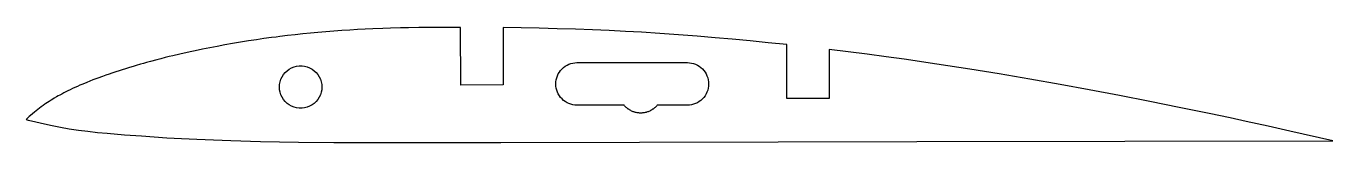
# Model space of a CAD drawing. Header units: millimetres. Extents: x 0 to 154, y 0 to 14.
import ezdxf

# ---------------------------------------------------------------- set-up
doc = ezdxf.new("R2010")
doc.units = ezdxf.units.MM

msp = doc.modelspace()

# ---------------------------------------------------------------- linework, layer by layer
for points in [[(146.26, 1.93), (143.7, 2.49), (141.78, 2.9), (139.34, 3.41), (135.8, 4.15), (132.34, 4.84), (128.77, 5.54), (125.21, 6.22), (121.77, 6.85), (118.19, 7.48), (114.61, 8.09), (111.15, 8.65), (107.27, 9.25), (103.41, 9.81), (101.27, 10.1), (99.04, 10.4), (96.79, 10.69), (94.58, 10.96), (94.58, 5.19), (89.58, 5.18), (89.58, 11.53), (87.4, 11.76), (85.26, 11.97), (83.16, 12.17), (81.13, 12.35), (79.01, 12.52), (76.82, 12.69), (74.63, 12.84), (72.48, 12.98), (70.6, 13.08), (68.68, 13.18), (66.69, 13.27), (64.69, 13.34), (62.52, 13.41), (60.42, 13.46), (58.31, 13.5), (56.17, 13.53), (56.18, 6.79), (51.18, 6.78), (51.17, 13.56), (49.9, 13.56), (48.67, 13.56), (47.46, 13.55), (46.25, 13.53), (45.05, 13.51), (44.1, 13.49), (42.92, 13.46), (41.99, 13.43), (40.84, 13.38), (39.93, 13.34), (39.03, 13.3), (38.11, 13.24), (37.18, 13.19), (36.24, 13.12), (35.29, 13.05), (34.34, 12.97), (33.5, 12.89), (32.6, 12.8), (31.69, 12.7), (30.79, 12.6), (29.88, 12.49), (29.43, 12.43), (28.91, 12.36), (28.01, 12.24), (27.12, 12.11), (26.18, 11.97), (25.23, 11.81), (24.3, 11.66), (23.39, 11.5), (22.49, 11.33), (21.62, 11.16), (20.76, 10.99), (19.91, 10.82), (19.5, 10.73), (18.98, 10.62), (18.12, 10.42), (17.26, 10.22), (16.84, 10.12), (16.36, 10), (15.88, 9.87), (15.39, 9.75), (14.66, 9.55), (14.17, 9.42), (13.81, 9.32), (13.45, 9.22), (12.97, 9.08), (12.62, 8.97), (12.16, 8.83), (11.72, 8.7), (11.32, 8.58), (10.94, 8.45), (10.57, 8.33), (10.11, 8.18), (9.76, 8.06), (9.38, 7.93), (9.01, 7.8), (8.44, 7.59), (7.87, 7.38), (7.51, 7.23), (7.16, 7.09), (6.66, 6.89), (6.34, 6.75), (6.03, 6.62), (5.74, 6.48), (5.46, 6.35), (5.18, 6.22), (4.92, 6.1), (4.67, 5.97), (4.43, 5.85), (4.2, 5.72), (3.98, 5.6), (3.77, 5.49), (3.57, 5.38), (3.32, 5.23), (3.14, 5.12), (2.96, 5.01), (2.7, 4.84), (2.51, 4.72), (2.33, 4.6), (2.22, 4.52), (1.99, 4.36), (1.78, 4.21), (1.57, 4.05), (1.37, 3.89), (1.17, 3.74), (0.99, 3.59), (0.76, 3.4), (0.51, 3.18), (0.37, 3.06), (0.23, 2.94), (0, 2.73), (0.22, 2.66), (0.65, 2.55), (1.66, 2.31), (2.85, 2.05), (4.04, 1.81), (5.06, 1.63), (6.15, 1.47), (7.27, 1.33), (8.4, 1.21), (9.56, 1.11), (11.58, 0.93), (13.59, 0.78), (16.57, 0.58), (18.28, 0.49), (20.12, 0.4), (22.07, 0.31), (24.11, 0.24), (27.59, 0.14), (29.84, 0.1), (32.06, 0.06), (36.24, 0.02), (40.07, 0), (47.14, 0.01), (55.92, 0.03), (104.9, 0.13), (153.89, 0.21), (148.84, 1.36)], [(64.39, 4.45), (64.15, 4.51), (63.92, 4.6), (63.7, 4.7), (63.49, 4.83), (63.29, 4.97), (63.11, 5.14), (62.94, 5.32), (62.8, 5.52), (62.67, 5.73), (62.57, 5.95), (62.48, 6.18), (62.42, 6.42), (62.39, 6.66), (62.37, 6.91), (62.39, 7.15), (62.42, 7.39), (62.48, 7.63), (62.57, 7.86), (62.67, 8.08), (62.8, 8.3), (62.94, 8.49), (63.11, 8.67), (63.29, 8.84), (63.49, 8.98), (63.7, 9.11), (63.92, 9.22), (64.15, 9.3), (64.39, 9.36), (64.63, 9.39), (64.87, 9.41), (77.87, 9.41), (78.12, 9.39), (78.36, 9.36), (78.6, 9.3), (78.83, 9.22), (79.05, 9.11), (79.26, 8.98), (79.46, 8.84), (79.64, 8.67), (79.81, 8.49), (79.95, 8.3), (80.08, 8.08), (80.18, 7.86), (80.27, 7.63), (80.33, 7.39), (80.36, 7.15), (80.37, 6.91), (80.36, 6.66), (80.33, 6.42), (80.27, 6.18), (80.18, 5.95), (80.08, 5.73), (79.95, 5.52), (79.81, 5.32), (79.64, 5.14), (79.46, 4.97), (79.26, 4.83), (79.05, 4.7), (78.83, 4.6), (78.6, 4.51), (78.36, 4.45), (78.12, 4.42), (77.87, 4.41), (74.32, 4.41), (74.27, 4.34), (74.23, 4.3), (74.19, 4.25), (74.12, 4.19), (74.08, 4.15), (74.01, 4.08), (73.91, 4.01), (73.84, 3.95), (73.79, 3.92), (73.69, 3.85), (73.63, 3.82), (73.55, 3.77), (73.44, 3.72), (73.33, 3.67), (73.27, 3.64), (73.19, 3.61), (73.07, 3.58), (73.01, 3.56), (72.92, 3.54), (72.8, 3.51), (72.71, 3.5), (72.65, 3.49), (72.59, 3.49), (72.5, 3.48), (72.38, 3.48), (72.25, 3.48), (72.16, 3.49), (72.1, 3.49), (72.01, 3.5), (71.95, 3.51), (71.83, 3.54), (71.74, 3.56), (71.68, 3.58), (71.56, 3.61), (71.48, 3.64), (71.42, 3.67), (71.31, 3.72), (71.2, 3.77), (71.12, 3.82), (71.06, 3.85), (70.96, 3.92), (70.91, 3.95), (70.84, 4.01), (70.74, 4.08), (70.67, 4.15), (70.63, 4.19), (70.56, 4.25), (70.52, 4.3), (70.48, 4.34), (70.43, 4.41), (64.87, 4.41), (64.63, 4.42)], [(34.83, 6.54), (34.81, 6.23), (34.75, 5.92), (34.65, 5.62), (34.52, 5.33), (34.35, 5.07), (34.15, 4.83), (33.92, 4.61), (33.67, 4.43), (33.39, 4.28), (33.1, 4.16), (32.8, 4.08), (32.49, 4.04), (32.17, 4.04), (31.86, 4.08), (31.56, 4.16), (31.26, 4.28), (30.99, 4.43), (30.74, 4.61), (30.51, 4.83), (30.31, 5.07), (30.14, 5.33), (30, 5.62), (29.91, 5.92), (29.85, 6.23), (29.83, 6.54), (29.85, 6.85), (29.91, 7.16), (30, 7.46), (30.14, 7.74), (30.31, 8.01), (30.51, 8.25), (30.74, 8.46), (30.99, 8.65), (31.26, 8.8), (31.56, 8.92), (31.86, 8.99), (32.17, 9.03), (32.49, 9.03), (32.8, 8.99), (33.1, 8.92), (33.39, 8.8), (33.67, 8.65), (33.92, 8.46), (34.15, 8.25), (34.35, 8.01), (34.52, 7.74), (34.65, 7.46), (34.75, 7.16), (34.81, 6.85)]]:
    msp.add_lwpolyline(points, close=True)

doc.saveas('drawing.dxf')
